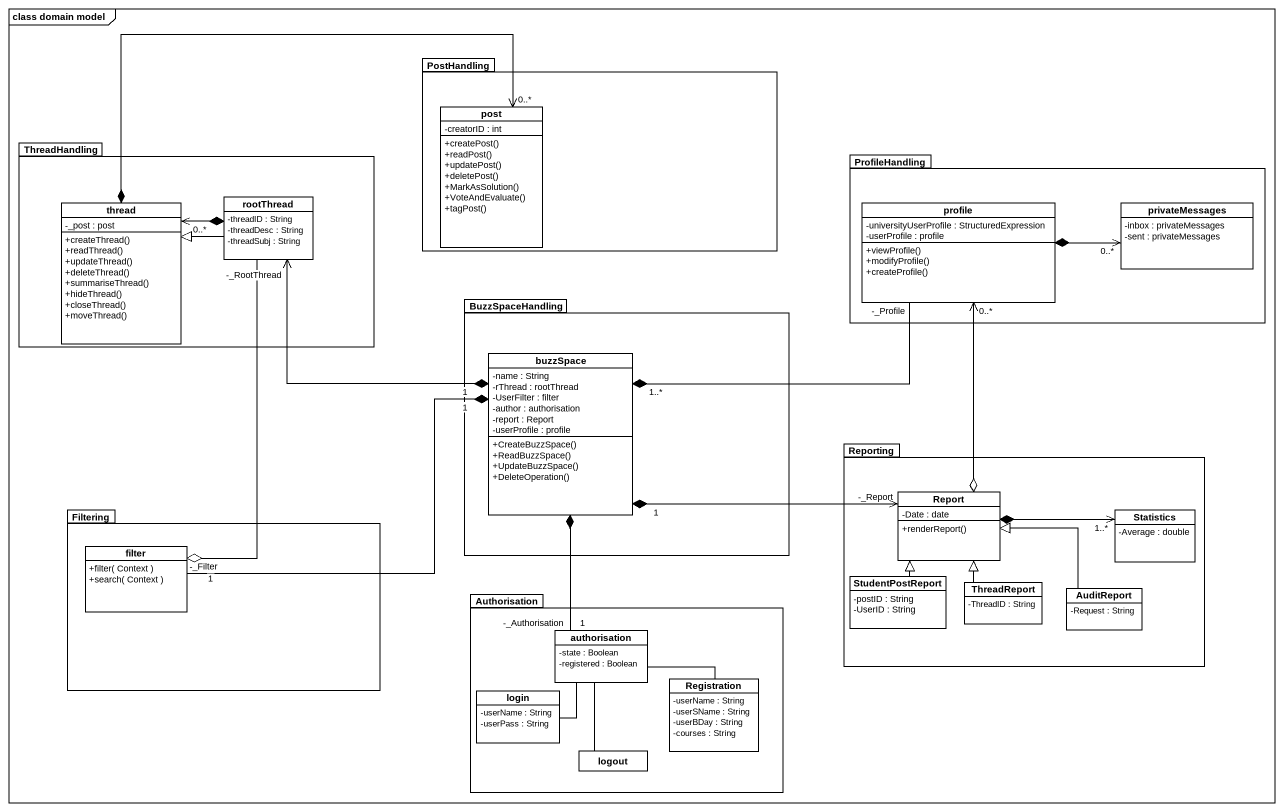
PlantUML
@startuml
mainframe class domain model
hide circle
hide empty members
skinparam classAttributeIconSize 0
package PostHandling {
  class post {
    -creatorID : int
    +createPost()
    +readPost()
    +updatePost()
    +deletePost()
    +MarkAsSolution()
    +VoteAndEvaluate()
    +tagPost()
  }
}
package ThreadHandling {
  class rootThread {
    -threadID : String
    -threadDesc : String
    -threadSubj : String
  }
  class thread {
    -_post : post
    +createThread()
    +readThread()
    +updateThread()
    +deleteThread()
    +summariseThread()
    +hideThread()
    +closeThread()
    +moveThread()
  }
}
package ProfileHandling {
  class profile {
    -universityUserProfile : StructuredExpression
    -userProfile : profile
    +viewProfile()
    +modifyProfile()
    +createProfile()
  }
  class privateMessages {
    -inbox : privateMessages
    -sent : privateMessages
  }
}
package BuzzSpaceHandling {
  class buzzSpace {
    -name : String
    -rThread : rootThread
    -UserFilter : filter
    -author : authorisation
    -report : Report
    -userProfile : profile
    +CreateBuzzSpace()
    +ReadBuzzSpace()
    +UpdateBuzzSpace()
    +DeleteOperation()
  }
}
package Reporting {
  class Report {
    -Date : date
    +renderReport()
  }
  class Statistics {
    -Average : double
  }
  class StudentPostReport {
    -postID : String
    -UserID : String
  }
  class ThreadReport {
    -ThreadID : String
  }
  class AuditReport {
    -Request : String
  }
}
package Filtering {
  class filter {
    +filter( Context )
    +search( Context )
  }
}
package Authorisation {
  class authorisation {
    -state : Boolean
    -registered : Boolean
  }
  class login {
    -userName : String
    -userPass : String
  }
  class Registration {
    -userName : String
    -userSName : String
    -userBDay : String
    -courses : String
  }
  class logout
}
rootThread "0..*" *-left-> thread
rootThread -left-|> thread
thread *-right-> "0..*" post
profile *-right-> "0..*" privateMessages
buzzSpace "1" *-up-> "-_RootThread" rootThread
buzzSpace "1..*" *-right- "-_Profile" profile
buzzSpace "1" *-right-> "-_Report" Report
buzzSpace "1" *-left- "-_Filter" filter
buzzSpace *-- "1\n-_Authorisation" authorisation
Report o-up-> "0..*" profile
Report *-right-> "1..*" Statistics
filter "1" o-up- rootThread
StudentPostReport -up-|> Report
ThreadReport -up-|> Report
AuditReport -left-|> Report
authorisation -- login
authorisation -right- Registration
authorisation -- logout
@enduml
